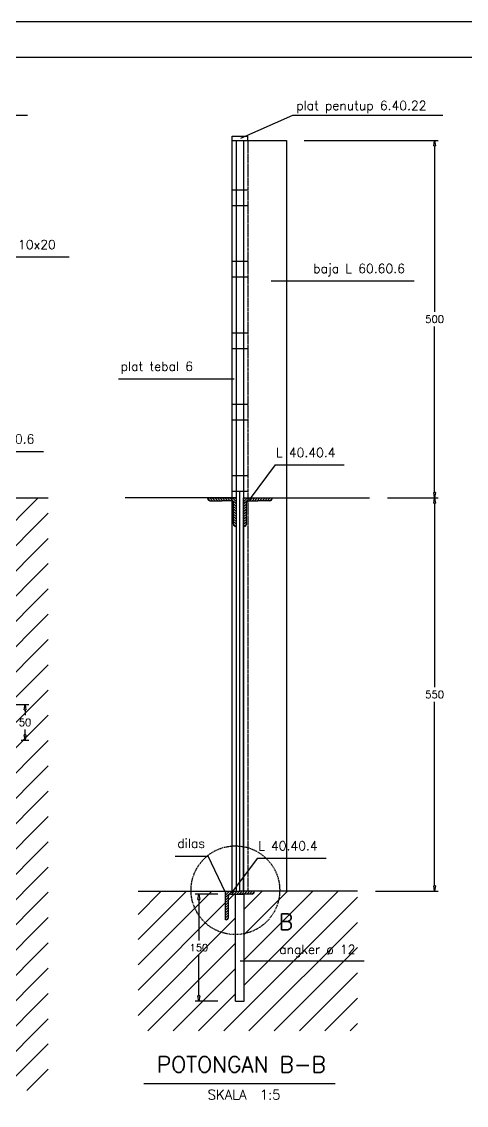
# Model space of a CAD drawing. Header units: metres. Extents: x -50 to 791, y -10 to 584.
# Drawn here: x 195.2 to 319.6, y 280.9 to 584 of the extents above; entities that cross this region are included whole.
import ezdxf
from ezdxf.enums import TextEntityAlignment as Align

# ---------------------------------------------------------------- set-up
doc = ezdxf.new("R2010")
doc.units = ezdxf.units.M
doc.header["$MEASUREMENT"] = 0
doc.linetypes.add('DASHED2', pattern=[0.375, 0.25, -0.125])
doc.styles.add('L100', font='simplex.shx', dxfattribs={"height": 2.54})
doc.styles.add('L175', font='simplex.shx', dxfattribs={"height": 4.45})
doc.styles.add('L80', font='simplex.shx', dxfattribs={"height": 2.03})
doc.styles.get("Standard").update_dxf_attribs({"font": 'Simplex.shx'})
doc.dimstyles.get("Standard").update_dxf_attribs({"dimtxt": 0.18, "dimasz": 0.18, "dimexe": 0.18, "dimexo": 0.0625, "dimgap": 0.09, "dimtad": 0, "dimtih": 1, "dimtoh": 1, "dimdec": 4, "dimzin": 0, "dimdsep": 46, "dimtxsty": 'Standard', "dimcen": 0.09, "dimadec": 0, "dimazin": 0, "dimtfac": 1, "dimtdec": 4, "dimtofl": 0, "dimtmove": 0, "dimatfit": 3, "dimfxl": 1, "dimtolj": 1, "dimtzin": 0, "dimarcsym": 0})

# ---------------------------------------------------------------- blocks, each defined once
blk = doc.blocks.new('_ClosedBlank')
at = {"color": 0, "linetype": 'ByBlock', "lineweight": -2}
for p, q in [((-1, 0.17), (0, 0)), ((-1, 0.17), (-1, -0.17)), ((0, 0), (-1, -0.17))]:
    blk.add_line(p, q, dxfattribs=at)
blk = doc.blocks.new('*D11')
at = {"color": 1, "linetype": 'Continuous', "lineweight": -2}
for p, q in [((297.53, 450.81), (311.77, 450.81)), ((310.75, 449.31), (310.75, 397.84)), ((310.75, 342.31), (310.75, 393.78)), ((294.17, 340.81), (311.77, 340.81))]:
    blk.add_line(p, q, dxfattribs=at)
at = {"layer": 'DEFPOINTS', "color": 0, "linetype": 'Continuous'}
for p in [(292.53, 450.81), (310.75, 450.81), (289.17, 340.81)]:
    blk.add_point(p, dxfattribs=at)
at = {"color": 1, "linetype": 'Continuous', "lineweight": -2, "xscale": 1.5, "yscale": 1.5, "zscale": 1.5}
for p, rotation in [((310.75, 450.81), 90), ((310.75, 340.81), 270)]:
    blk.add_blockref('_ClosedBlank', p, dxfattribs=dict(at, rotation=rotation))
at = {"color": 3, "linetype": 'Continuous', "insert": (310.75, 395.81), "char_height": 2.03, "attachment_point": 5, "style": 'L80'}
blk.add_mtext('\\A1;550', dxfattribs=at)
blk = doc.blocks.new('*D12')
at = {"color": 1, "lineweight": -2}
for p, q in [((250.06, 340.01), (243.76, 340.01)), ((244.78, 338.51), (244.78, 327.04)), ((244.78, 311.51), (244.78, 322.98)), ((250.06, 310.01), (243.76, 310.01))]:
    blk.add_line(p, q, dxfattribs=at)
at = {"layer": 'DEFPOINTS', "color": 0}
for p in [(255.06, 340.01), (244.78, 310.01), (255.06, 310.01)]:
    blk.add_point(p, dxfattribs=at)
at = {"color": 1, "lineweight": -2, "xscale": 1.5, "yscale": 1.5, "zscale": 1.5}
for p, rotation in [((244.78, 340.01), 90), ((244.78, 310.01), 270)]:
    blk.add_blockref('_ClosedBlank', p, dxfattribs=dict(at, rotation=rotation))
at = {"color": 3, "insert": (244.78, 325.01), "char_height": 2.03, "attachment_point": 5, "style": 'L80'}
blk.add_mtext('\\A1;150', dxfattribs=at)
blk = doc.blocks.new('*D13')
at = {"color": 1, "lineweight": -2}
for p, q in [((192.02, 393.01), (197.15, 393.01)), ((196.13, 391.51), (196.13, 390.04)), ((196.13, 384.51), (196.13, 385.98)), ((195.02, 383.01), (197.15, 383.01))]:
    blk.add_line(p, q, dxfattribs=at)
at = {"layer": 'DEFPOINTS', "color": 0}
for p in [(187.02, 393.01), (196.13, 393.01), (190.02, 383.01)]:
    blk.add_point(p, dxfattribs=at)
at = {"color": 1, "lineweight": -2, "xscale": 1.5, "yscale": 1.5, "zscale": 1.5}
for p, rotation in [((196.13, 393.01), 90), ((196.13, 383.01), 270)]:
    blk.add_blockref('_ClosedBlank', p, dxfattribs=dict(at, rotation=rotation))
at = {"color": 3, "insert": (196.13, 388.01), "char_height": 2.03, "attachment_point": 5, "style": 'L80'}
blk.add_mtext('\\A1;50', dxfattribs=at)
blk = doc.blocks.new('*D22')
at = {"color": 1, "linetype": 'Continuous', "lineweight": -2}
for p, q in [((274.26, 550.81), (311.77, 550.81)), ((310.75, 549.31), (310.75, 502.84)), ((310.75, 452.31), (310.75, 498.78)), ((297.53, 450.81), (311.77, 450.81))]:
    blk.add_line(p, q, dxfattribs=at)
at = {"layer": 'DEFPOINTS', "color": 0, "linetype": 'Continuous'}
for p in [(269.26, 550.81), (310.75, 550.81), (292.53, 450.81)]:
    blk.add_point(p, dxfattribs=at)
at = {"color": 1, "linetype": 'Continuous', "lineweight": -2, "xscale": 1.5, "yscale": 1.5, "zscale": 1.5}
for p, rotation in [((310.75, 550.81), 90), ((310.75, 450.81), 270)]:
    blk.add_blockref('_ClosedBlank', p, dxfattribs=dict(at, rotation=rotation))
at = {"color": 3, "linetype": 'Continuous', "insert": (310.75, 500.81), "char_height": 2.03, "attachment_point": 5, "style": 'L80'}
blk.add_mtext('\\A1;500', dxfattribs=at)

msp = doc.modelspace()

# ---------------------------------------------------------------- hatches: boundary and pattern name
at = {"linetype": 'Continuous'}
h = msp.add_hatch(dxfattribs=at)
h.set_pattern_fill('ANSI31', color=1, scale=40, style=0)
h.set_pattern_definition([(45, (-2063.7383, -1975.382), (-3.535534, 3.535534), [])])
h.paths.add_polyline_path([(52.0217, 450.8087), (9.4046, 450.8087), (9.4046, 285.016), (106.0217, 285.016), (106.0217, 303.3636, -0.23886225), (104.7962, 305.7825), (104.7962, 331.4975), (103.485, 332.8087), (52.0217, 332.8087), (52.0217, 389.3237), (50.7367, 390.6087), (25.6217, 390.6087, 0.41421356), (25.0217, 390.0087), (25.0217, 383.0087), (22.0217, 383.0087), (22.0217, 390.0087, -0.41421356), (25.0217, 393.0087), (50.7367, 393.0087), (52.0217, 394.2937)])
h.paths.add_polyline_path([(202.6389, 450.8087), (160.0217, 450.8087), (160.0217, 394.2937), (161.3067, 393.0087), (187.0217, 393.0087, -0.41421356), (190.0217, 390.0087), (190.0217, 383.0087), (187.0217, 383.0087), (187.0217, 390.0087, 0.41421356), (186.4217, 390.6087), (161.3067, 390.6087), (160.0217, 389.3237), (160.0217, 332.8087), (108.5074, 332.8087), (107.1962, 331.4975), (107.1962, 306.3825, 0.41421356), (107.7962, 305.7825), (114.7962, 305.7825), (114.7962, 302.7825), (107.7962, 302.7825, -0.15956405), (106.0217, 303.3636), (106.0217, 285.016), (202.6389, 285.016)])
h.paths.add_polyline_path([(38.2476, 453.3312), (42.1626, 453.3312), (42.1626, 450.2862), (38.2476, 450.2862)], flags=9)
h.paths.add_polyline_path([(91.5863, 319.305), (97.4347, 319.305), (97.4347, 316.26), (91.5863, 316.26)], flags=24)
h.paths.add_polyline_path([(92.0423, 289.6122), (97.234, 289.6122), (97.234, 296.2872), (92.0423, 296.2872)], flags=24)
h.paths.add_polyline_path([(32.4875, 345.5862), (37.891, 345.5862), (37.891, 352.2612), (32.4875, 352.2612)], flags=24)
h.paths.add_polyline_path([(34.6059, 400.7046), (43.7378, 400.7046), (43.7378, 404.5146), (34.6059, 404.5146)], flags=24)
h.paths.add_polyline_path([(172.0975, 404.2812), (177.9459, 404.2812), (177.9459, 401.2362), (172.0975, 401.2362)], flags=24)
h.paths.add_polyline_path([(193.9829, 389.5312), (198.2846, 389.5312), (198.2846, 386.4862), (193.9829, 386.4862)], flags=24)
h.paths.add_polyline_path([(107.6454, 298.5878), (111.9471, 298.5878), (111.9471, 295.5428), (107.6454, 295.5428)], flags=24)
h.paths.add_polyline_path([(173.1398, 345.5862), (178.5433, 345.5862), (178.5433, 352.2612), (173.1398, 352.2612)], flags=24)
h.paths.add_polyline_path([(182.3568, 409.2769), (191.8516, 409.2769), (191.8516, 413.0869), (182.3568, 413.0869)], flags=24)
h = msp.add_hatch(dxfattribs=at)
h.set_pattern_fill('ANSI31', color=1, scale=4, style=0)
h.set_pattern_definition([(135, (2759.17196, -1865.38216), (0.35355339, 0.35355339), [])])
h.paths.add_polyline_path([(251.2609, 450.8087), (255.2609, 450.8087), (255.2609, 442.8087), (255.0609, 442.8087, -0.41421356), (254.4609, 443.4087), (254.4609, 449.4087, 0.41421356), (253.8609, 450.0087), (251.2609, 450.0087)])
h.paths.add_polyline_path([(247.2609, 450.6087), (247.2609, 450.8087), (251.2609, 450.8087), (251.2609, 450.0087), (250.0609, 450.0087), (247.8609, 450.0087, -0.41421356)])
h = msp.add_hatch(dxfattribs=at)
h.set_pattern_fill('ANSI31', color=1, scale=4, style=0)
h.set_pattern_definition([(45, (-2246.65025, -1865.38216), (-0.35355339, 0.35355339), [])])
h.paths.add_polyline_path([(261.2609, 450.8087), (257.2609, 450.8087), (257.2609, 442.8087), (257.4609, 442.8087, 0.41421356), (258.0609, 443.4087), (258.0609, 449.4087, -0.41421356), (258.6609, 450.0087), (261.2609, 450.0087)])
h.paths.add_polyline_path([(265.2609, 450.6087), (265.2609, 450.8087), (261.2609, 450.8087), (261.2609, 450.0087), (262.4609, 450.0087), (264.6609, 450.0087, 0.41421356)])
h = msp.add_hatch(dxfattribs=at)
h.set_pattern_fill('ANSI31', color=1, scale=40, style=0)
h.set_pattern_definition([(45, (-2251.65, -1975.382), (-3.535534, 3.535534), [])])
h.paths.add_polyline_path([(227.7586, 301.7192), (289.1659, 301.7192), (289.1659, 321.3308), (257.4609, 321.3308), (257.4609, 310.0087), (255.0609, 310.0087), (255.0609, 328.659, -0.40995537), (242.592, 340.8087), (227.7586, 340.8087)])
h.paths.add_polyline_path([(267.3887, 340.8087), (260.2609, 340.8087), (260.2609, 340.6087, -0.41421356), (259.6609, 340.0087), (257.4609, 340.0087), (257.4609, 328.9074, 0.35092379)], flags=16)
h.paths.add_polyline_path([(267.3887, 340.8087, -0.35092379), (257.4609, 328.9074), (257.4609, 321.3308), (289.1659, 321.3308), (289.1659, 340.8087)], flags=17)
h.paths.add_polyline_path([(252.2609, 340.8087), (242.592, 340.8087, 0.40995537), (255.0609, 328.659), (255.0609, 340.0087), (253.6609, 340.0087, 0.41421356), (253.0609, 339.4087), (253.0609, 333.4087, -0.41421356), (252.4609, 332.8087), (252.2609, 332.8087)], flags=17)
h.paths.add_polyline_path([(241.851, 326.5312), (247.6993, 326.5312), (247.6993, 323.4862), (241.851, 323.4862)], flags=24)
h.paths.add_polyline_path([(266.3455, 328.9051), (271.9609, 328.9051), (271.9609, 335.5801), (266.3455, 335.5801)], flags=24)
h.paths.add_polyline_path([(266.4133, 321.6282), (291.3295, 321.6282), (291.3295, 326.7082), (266.4133, 326.7082)], flags=9)
h = msp.add_hatch(dxfattribs=at)
h.set_pattern_fill('ANSI31', color=1, scale=4, style=0)
h.set_pattern_definition([(45, (-2251.65025, -1975.38216), (-0.35355339, 0.35355339), [])])
h.paths.add_polyline_path([(256.2609, 340.8087), (252.2609, 340.8087), (252.2609, 332.8087), (252.4609, 332.8087, 0.41421356), (253.0609, 333.4087), (253.0609, 339.4087, -0.41421356), (253.6609, 340.0087), (256.2609, 340.0087)])
h.paths.add_polyline_path([(260.2609, 340.6087), (260.2609, 340.8087), (256.2609, 340.8087), (256.2609, 340.0087), (257.4609, 340.0087), (259.6609, 340.0087, 0.41421356)])

# ---------------------------------------------------------------- linework, layer by layer
at = {"color": 2}
for p, q in [((171.6957, 557.8532), (196.826, 557.8532)), ((256.5112, 551.4489), (271.0955, 557.8532)), ((271.0955, 557.8532), (313.0108, 557.8532)), ((159.2096, 518.1938), (208.4939, 518.1938)), ((265.0035, 511.4864), (304.9975, 511.4864)), ((222.2524, 484.1362), (254.6966, 484.1362)), ((152.023, 463.8234), (201.3073, 463.8234)), ((266.1571, 460.0194), (258.8248, 450.2927)), ((266.1571, 460.0194), (285.4273, 460.0194)), ((238.1615, 350.5615), (247.3538, 350.5615)), ((252.1035, 340.626), (247.3538, 350.5615)), ((261.1571, 350.0194), (253.8248, 340.2927)), ((261.1571, 350.0194), (280.4273, 350.0194)), ((256.324, 321.3308), (291.0402, 321.3308))]:
    msp.add_line(p, q, dxfattribs=at)
at = {"color": 3, "linetype": 'Continuous'}
for p, q in [((254.0609, 550.8087), (254.0609, 552.0087)), ((254.0609, 552.0087), (258.4609, 552.0087)), ((258.4609, 550.8087), (258.4609, 552.0087)), ((254.0609, 340.8087), (254.0609, 550.8087)), ((255.2609, 340.8087), (255.2609, 550.8087)), ((255.2609, 450.8087), (224.1897, 450.8087)), ((247.2609, 450.6087), (247.2609, 450.8087)), ((247.2609, 450.8087), (255.2609, 450.8087)), ((254.4609, 443.4087), (254.4609, 449.4087)), ((255.2609, 442.8087), (255.2609, 450.8087)), ((257.2609, 442.8087), (257.2609, 450.8087)), ((257.2609, 450.8087), (265.2609, 450.8087)), ((257.2609, 450.8087), (292.5264, 450.8087)), ((257.2609, 340.8087), (257.2609, 450.8087)), ((258.0609, 443.4087), (258.0609, 449.4087)), ((265.2609, 450.6087), (265.2609, 450.8087)), ((252.2609, 332.8087), (252.2609, 340.8087)), ((255.0609, 340.0087), (257.4609, 340.0087)), ((260.2609, 340.6087), (260.2609, 340.8087)), ((253.0609, 333.4087), (253.0609, 339.4087)), ((229.3362, 286.9903), (282.925, 286.9903))]:
    msp.add_line(p, q, dxfattribs=at)
at = {"color": 4, "linetype": 'Continuous'}
msp.add_line((254.0609, 550.8087), (269.2609, 550.8087), dxfattribs=at)
at = {"color": 4}
for p, q in [((257.2609, 550.8087), (257.2609, 340.8087)), ((269.2609, 550.8087), (269.2609, 340.8087)), ((160.0217, 450.8087), (202.6389, 450.8087)), ((227.7586, 340.8087), (256.2609, 340.8087)), ((289.1659, 340.8087), (256.2609, 340.8087))]:
    msp.add_line(p, q, dxfattribs=at)
at = {"color": 2, "linetype": 'DASHED2', "ltscale": 0.5}
msp.add_line((258.4609, 550.8087), (258.4609, 340.8087), dxfattribs=at)
at = {"color": 2, "linetype": 'Continuous'}
for p, q in [((254.0609, 537.0087), (258.4609, 537.0087)), ((254.0609, 532.6087), (258.4609, 532.6087)), ((254.0609, 517.0087), (258.4609, 517.0087)), ((254.0609, 512.6087), (258.4609, 512.6087)), ((254.0609, 497.0087), (258.4609, 497.0087)), ((254.0609, 492.6087), (258.4609, 492.6087)), ((254.0609, 477.0087), (258.4609, 477.0087)), ((254.0609, 472.6087), (258.4609, 472.6087)), ((258.4609, 457.0087), (254.0609, 457.0087)), ((258.4609, 452.6087), (254.0609, 452.6087))]:
    msp.add_line(p, q, dxfattribs=at)
at = {"color": 6, "linetype": 'Continuous'}
msp.add_line((256.2609, 340.8087), (256.2609, 452.8087), dxfattribs=at)
at = {"color": 3}
for p, q in [((247.8609, 450.0087), (251.2609, 450.0087)), ((253.8609, 450.0087), (251.2609, 450.0087)), ((258.6609, 450.0087), (261.2609, 450.0087)), ((264.6609, 450.0087), (261.2609, 450.0087)), ((255.0609, 442.8087), (255.2609, 442.8087)), ((257.4609, 442.8087), (257.2609, 442.8087)), ((253.6609, 340.0087), (256.2609, 340.0087)), ((255.0609, 310.0087), (255.0609, 340.0087)), ((259.6609, 340.0087), (256.2609, 340.0087)), ((257.4609, 310.0087), (257.4609, 340.0087)), ((252.4609, 332.8087), (252.2609, 332.8087)), ((255.0609, 310.0087), (257.4609, 310.0087))]:
    msp.add_line(p, q, dxfattribs=at)
at = {"color": 2}
msp.add_lwpolyline([(-50, -10), (791, -10), (791, 584), (-50, 584)], close=True, dxfattribs=at)
at = {"color": 6}
msp.add_lwpolyline([(0, 0), (781, 0), (781, 574), (0, 574)], close=True, dxfattribs=at)
at = {"color": 5, "linetype": 'DASHED2'}
msp.add_circle((254.9904, 341.0597), 12.4009, dxfattribs=at)
at = {"color": 3, "linetype": 'Continuous'}
for centre, start, end in [((247.8609, 450.6087), 180, 270), ((253.8609, 449.4087), 0, 90), ((258.6609, 449.4087), 90, 180), ((264.6609, 450.6087), 270, 0), ((255.0609, 443.4087), 180, 270), ((257.4609, 443.4087), 270, 0), ((253.6609, 339.4087), 90, 180), ((259.6609, 340.6087), 270, 0), ((252.4609, 333.4087), 270, 0)]:
    msp.add_arc(centre, 0.6, start, end, dxfattribs=at)

# ---------------------------------------------------------------- texts
at = {"color": 3, "style": 'L100'}
for s, p in [('plat penutup 6.40.22', (272.0196, 558.5117)), ('plat pengisi 10x20', (172.6199, 519.6311)), ('baja L 60.60.6', (276.7456, 512.9236)), ('plat tebal 6', (222.8863, 485.5734)), ('baja L 60.60.6', (173.0554, 465.2606)), ('L 40.40.4', (266.3611, 461.4566)), ('dilas', (238.7484, 352.1586)), ('L 40.40.4', (261.3611, 351.4566))]:
    msp.add_text(s, height=2.54, dxfattribs=at).set_placement(p, align=Align.BOTTOM_LEFT)
at = {"color": 5, "style": 'L175'}
msp.add_text('B', height=4.45, dxfattribs=at).set_placement((269.1532, 330.0176), align=Align.CENTER)
at = {"color": 3, "linetype": 'Continuous', "style": 'L100'}
msp.add_text('angker ø 12', height=2.54, dxfattribs=at).set_placement((267.26, 322.4749), align=Align.BOTTOM_LEFT)
at = {"color": 5, "linetype": 'Continuous', "style": 'L175'}
msp.add_text('POTONGAN B-B', height=4.45, dxfattribs=at).set_placement((256.6751, 290.1202), align=Align.CENTER)
at = {"color": 3, "linetype": 'Continuous'}
msp.add_text('SKALA  1:5', height=2.7, dxfattribs=at).set_placement((257.4241, 282.5399), align=Align.CENTER)

# ---------------------------------------------------------------- dimensions: what is measured, and where the dimension line sits
at = {"color": 5, "linetype": 'Continuous'}
for base, p1, p2, picture, middle in [((310.7514, 550.8087), (292.5264, 450.8087), (269.2609, 550.8087), '*D22', (310.7514, 500.8087)), ((310.7514, 450.8087), (289.1659, 340.8087), (292.5264, 450.8087), '*D11', (310.7514, 395.8087))]:
    dim = msp.add_linear_dim(base=base, p1=p1, p2=p2, angle=90, dimstyle='Standard', override={"dimtxt": 2.03, "dimasz": 1.5, "dimexe": 1.015, "dimexo": 5, "dimgap": 1.015, "dimtad": 1, "dimdec": 0, "dimlfac": 5, "dimzin": 1, "dimtxsty": 'L80', "dimblk": 'ClosedBlank', "dimclrd": 1, "dimclre": 1, "dimclrt": 3, "dimtdec": 0, "dimtmove": 2}, dxfattribs=at)
    dim.commit()
    dim.dimension.update_dxf_attribs({"geometry": picture, "text_midpoint": middle})
at = {"color": 1}
dim = msp.add_linear_dim(base=(196.1338, 393.0087), p1=(190.0217, 383.0087), p2=(187.0217, 393.0087), angle=90, dimstyle='Standard', override={"dimtxt": 2.03, "dimasz": 1.5, "dimexe": 1.015, "dimexo": 5, "dimgap": 1.015, "dimtad": 1, "dimdec": 0, "dimlfac": 5, "dimzin": 1, "dimtxsty": 'L80', "dimblk": 'ClosedBlank', "dimclrd": 1, "dimclre": 1, "dimclrt": 3, "dimtdec": 0, "dimtmove": 2}, dxfattribs=at)
dim.commit()
dim.dimension.update_dxf_attribs({"geometry": '*D13', "text_midpoint": (196.1338, 388.0087)})
at = {"color": 2}
dim = msp.add_linear_dim(base=(244.7751, 310.0087), p1=(255.0609, 340.0087), p2=(255.0609, 310.0087), angle=90, dimstyle='Standard', override={"dimtxt": 2.03, "dimasz": 1.5, "dimexe": 1.015, "dimexo": 5, "dimgap": 1.015, "dimtad": 1, "dimdec": 0, "dimlfac": 5, "dimzin": 1, "dimtxsty": 'L80', "dimblk": 'ClosedBlank', "dimclrd": 1, "dimclre": 1, "dimclrt": 3, "dimtdec": 0, "dimtmove": 2}, dxfattribs=at)
dim.commit()
dim.dimension.update_dxf_attribs({"geometry": '*D12', "text_midpoint": (244.7751, 325.0087)})

doc.saveas('drawing.dxf')
